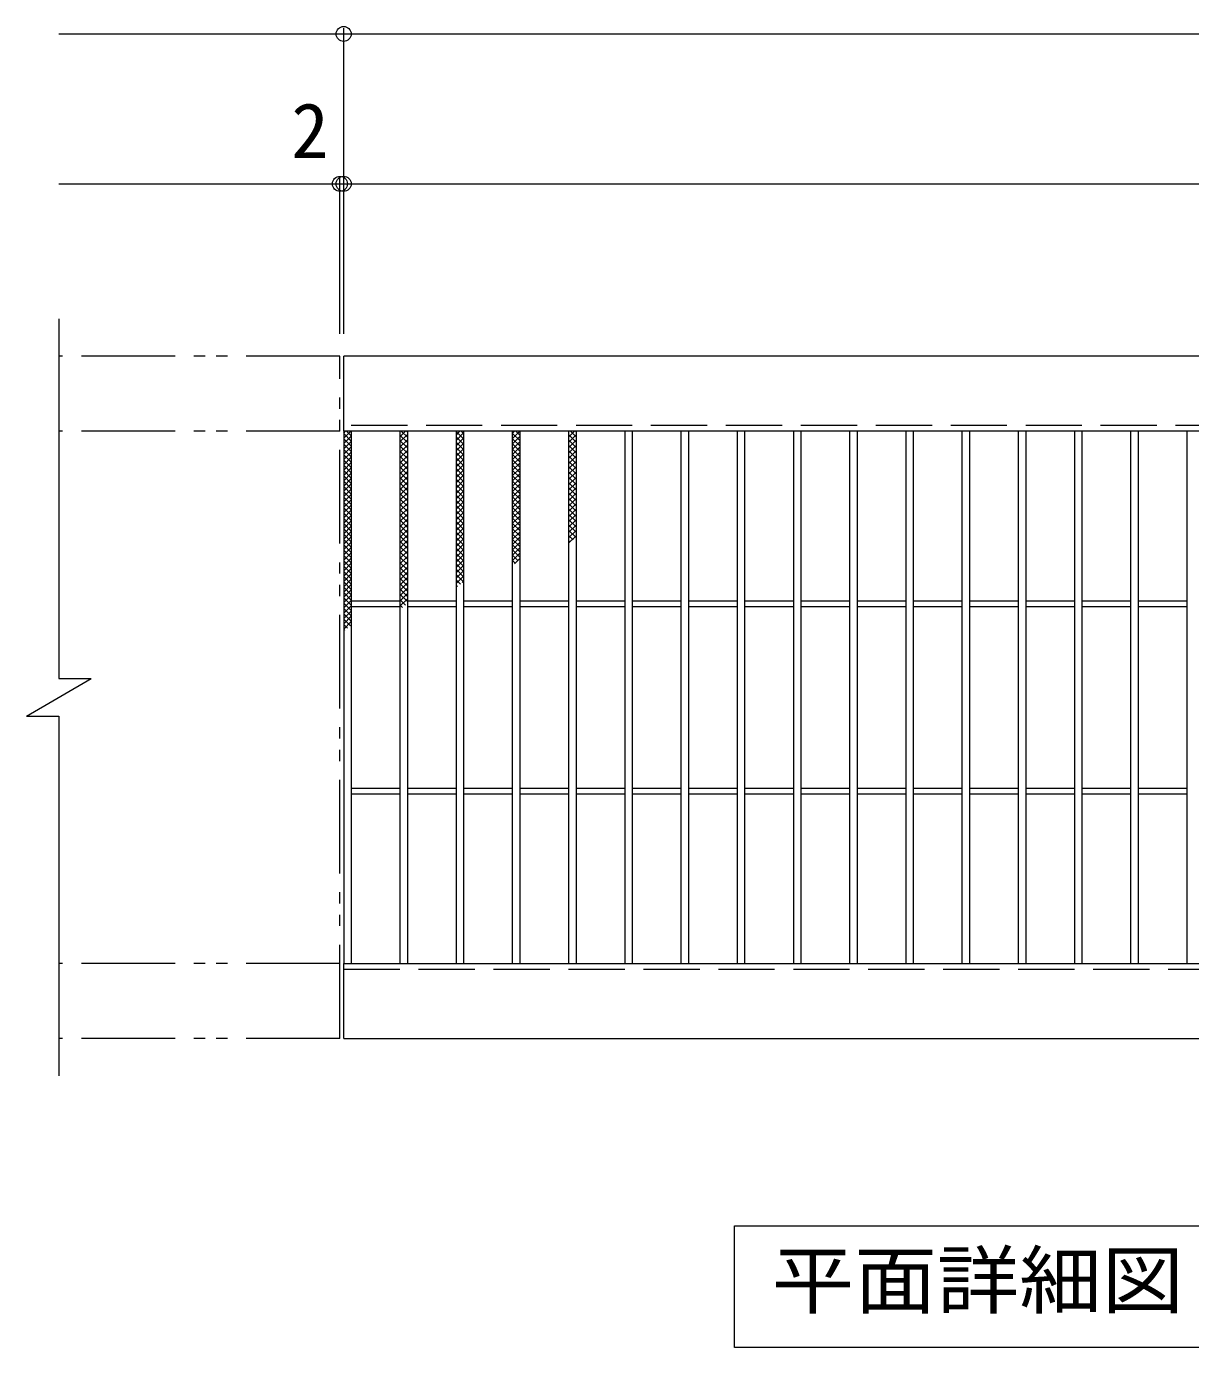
# Model space of a CAD drawing. Units: millimetres, scale not verified. Extents: x -1783 to 1804, y -1355 to 1170.
# Drawn here: x -1736 to -1114, y 434 to 1139 of the extents above; entities that cross this region are included whole.
import ezdxf
from ezdxf.enums import TextEntityAlignment as Align

# ---------------------------------------------------------------- set-up
doc = ezdxf.new("R2010")
doc.units = ezdxf.units.MM
doc.header["$LTSCALE"] = 10
doc.header["$PDMODE"] = 32
doc.header["$PDSIZE"] = 8
doc.linetypes.add('DASHED3', pattern=[4, 3, -1])
doc.linetypes.add('DOUBLE_CHAIN1', pattern=[8.8, 5, -1, 0.6, -0.6, 0.6, -1])
for name, color, linetype, lineweight in [('C-1', 2, 'Continuous', 9), ('C-2', 3, 'Continuous', 9), ('C-4', 7, 'Continuous', 9), ('C-5', 7, 'Continuous', 9), ('C-9', 6, 'Continuous', 5)]:
    doc.layers.add(name, color=color, linetype=linetype, lineweight=lineweight)
doc.styles.add('ＭＳ ゴシック', font='')
doc.styles.get('ＭＳ ゴシック').set_extended_font_data('MS Gothic')

msp = doc.modelspace()

# ---------------------------------------------------------------- linework, layer by layer
at = {"layer": 'C-1', "linetype": 'DOUBLE_CHAIN1'}
for p, q in [((-1568.26, 963.29), (-1718.26, 963.29)), ((-1568.26, 599.29), (-1568.26, 963.29)), ((-1568.26, 923.29), (-1718.26, 923.29)), ((-1568.26, 639.29), (-1718.26, 639.29)), ((-1568.26, 599.29), (-1718.26, 599.29))]:
    msp.add_line(p, q, dxfattribs=at)
at = {"layer": 'C-1'}
for p, q in [((-572.26, 963.29), (-1566.26, 963.29)), ((-1566.26, 923.29), (-1566.26, 963.29)), ((-572.26, 923.29), (-1566.26, 923.29)), ((-1735.58, 771.29), (-1700.94, 791.29)), ((-1566.26, 639.29), (-572.26, 639.29)), ((-1566.26, 599.29), (-1566.26, 639.29)), ((-1566.26, 599.29), (-572.26, 599.29))]:
    msp.add_line(p, q, dxfattribs=at)
at = {"layer": 'C-1', "linetype": 'DASHED3'}
for p, q in [((-572.26, 926.29), (-1566.26, 926.29)), ((-1566.26, 636.29), (-572.26, 636.29))]:
    msp.add_line(p, q, dxfattribs=at)
at = {"layer": 'C-1'}
for points in [[(-1718.26, 983.29), (-1718.26, 791.29), (-1700.94, 791.29)], [(-1735.58, 771.29), (-1718.26, 771.29), (-1718.26, 579.29)]]:
    msp.add_lwpolyline(points, dxfattribs=at)
at = {"layer": 'C-2'}
for p, q in [((-1566.26, 923.29), (-1566.26, 639.29)), ((-1562.26, 923.29), (-1562.26, 639.29)), ((-1536.26, 923.29), (-1536.26, 639.29)), ((-1532.26, 923.29), (-1532.26, 639.29)), ((-1506.26, 923.29), (-1506.26, 639.29)), ((-1502.26, 923.29), (-1502.26, 639.29)), ((-1476.26, 923.29), (-1476.26, 639.29)), ((-1472.26, 923.29), (-1472.26, 639.29)), ((-1446.26, 923.29), (-1446.26, 639.29)), ((-1442.26, 923.29), (-1442.26, 639.29)), ((-1416.26, 923.29), (-1416.26, 639.29)), ((-1412.26, 923.29), (-1412.26, 639.29)), ((-1386.26, 923.29), (-1386.26, 639.29)), ((-1382.26, 923.29), (-1382.26, 639.29)), ((-1356.26, 923.29), (-1356.26, 639.29)), ((-1352.26, 923.29), (-1352.26, 639.29)), ((-1326.26, 923.29), (-1326.26, 639.29)), ((-1322.26, 923.29), (-1322.26, 639.29)), ((-1296.26, 923.29), (-1296.26, 639.29)), ((-1292.26, 923.29), (-1292.26, 639.29)), ((-1266.26, 923.29), (-1266.26, 639.29)), ((-1262.26, 923.29), (-1262.26, 639.29)), ((-1236.26, 923.29), (-1236.26, 639.29)), ((-1232.26, 923.29), (-1232.26, 639.29)), ((-1206.26, 923.29), (-1206.26, 639.29)), ((-1202.26, 923.29), (-1202.26, 639.29)), ((-1176.26, 923.29), (-1176.26, 639.29)), ((-1172.26, 923.29), (-1172.26, 639.29)), ((-1146.26, 923.29), (-1146.26, 639.29)), ((-1142.26, 923.29), (-1142.26, 639.29)), ((-1116.26, 923.29), (-1116.26, 639.29)), ((-1562.26, 832.79), (-1536.26, 832.79)), ((-1532.26, 832.79), (-1506.26, 832.79)), ((-1502.26, 832.79), (-1476.26, 832.79)), ((-1472.26, 832.79), (-1446.26, 832.79)), ((-1442.26, 832.79), (-1416.26, 832.79)), ((-1412.26, 832.79), (-1386.26, 832.79)), ((-1382.26, 832.79), (-1356.26, 832.79)), ((-1352.26, 832.79), (-1326.26, 832.79)), ((-1322.26, 832.79), (-1296.26, 832.79)), ((-1292.26, 832.79), (-1266.26, 832.79)), ((-1262.26, 832.79), (-1236.26, 832.79)), ((-1232.26, 832.79), (-1206.26, 832.79)), ((-1202.26, 832.79), (-1176.26, 832.79)), ((-1172.26, 832.79), (-1146.26, 832.79)), ((-1142.26, 832.79), (-1116.26, 832.79)), ((-1562.26, 829.79), (-1536.26, 829.79)), ((-1532.26, 829.79), (-1506.26, 829.79)), ((-1502.26, 829.79), (-1476.26, 829.79)), ((-1472.26, 829.79), (-1446.26, 829.79)), ((-1442.26, 829.79), (-1416.26, 829.79)), ((-1412.26, 829.79), (-1386.26, 829.79)), ((-1382.26, 829.79), (-1356.26, 829.79)), ((-1352.26, 829.79), (-1326.26, 829.79)), ((-1322.26, 829.79), (-1296.26, 829.79)), ((-1292.26, 829.79), (-1266.26, 829.79)), ((-1262.26, 829.79), (-1236.26, 829.79)), ((-1232.26, 829.79), (-1206.26, 829.79)), ((-1202.26, 829.79), (-1176.26, 829.79)), ((-1172.26, 829.79), (-1146.26, 829.79)), ((-1142.26, 829.79), (-1116.26, 829.79)), ((-1562.26, 732.79), (-1536.26, 732.79)), ((-1562.26, 729.79), (-1536.26, 729.79)), ((-1532.26, 732.79), (-1506.26, 732.79)), ((-1532.26, 729.79), (-1506.26, 729.79)), ((-1502.26, 732.79), (-1476.26, 732.79)), ((-1502.26, 729.79), (-1476.26, 729.79)), ((-1472.26, 732.79), (-1446.26, 732.79)), ((-1472.26, 729.79), (-1446.26, 729.79)), ((-1442.26, 732.79), (-1416.26, 732.79)), ((-1442.26, 729.79), (-1416.26, 729.79)), ((-1412.26, 732.79), (-1386.26, 732.79)), ((-1412.26, 729.79), (-1386.26, 729.79)), ((-1382.26, 732.79), (-1356.26, 732.79)), ((-1382.26, 729.79), (-1356.26, 729.79)), ((-1352.26, 732.79), (-1326.26, 732.79)), ((-1352.26, 729.79), (-1326.26, 729.79)), ((-1322.26, 732.79), (-1296.26, 732.79)), ((-1322.26, 729.79), (-1296.26, 729.79)), ((-1292.26, 732.79), (-1266.26, 732.79)), ((-1292.26, 729.79), (-1266.26, 729.79)), ((-1262.26, 732.79), (-1236.26, 732.79)), ((-1262.26, 729.79), (-1236.26, 729.79)), ((-1232.26, 732.79), (-1206.26, 732.79)), ((-1232.26, 729.79), (-1206.26, 729.79)), ((-1202.26, 732.79), (-1176.26, 732.79)), ((-1202.26, 729.79), (-1176.26, 729.79)), ((-1172.26, 732.79), (-1146.26, 732.79)), ((-1172.26, 729.79), (-1146.26, 729.79)), ((-1142.26, 732.79), (-1116.26, 732.79)), ((-1142.26, 729.79), (-1116.26, 729.79))]:
    msp.add_line(p, q, dxfattribs=at)
at = {"layer": 'C-4'}
for p, q in [((-1718.26, 1135.29), (-420.26, 1135.29)), ((-1566.26, 975.29), (-1566.26, 1138.29)), ((-1568.26, 975.29), (-1568.26, 1058.29)), ((-1718.26, 1055.29), (-420.26, 1055.29))]:
    msp.add_line(p, q, dxfattribs=at)
for p in [(-1566.26, 1135.29), (-1568.26, 1055.29), (-1566.26, 1055.29)]:
    msp.add_point(p, dxfattribs=at)
at = {"layer": 'C-5'}
msp.add_lwpolyline([(-1357.76, 434.29), (-1357.76, 499.29), (-782.76, 499.29), (-782.76, 434.29)], close=True, dxfattribs=at)
at = {"layer": 'C-9'}
for p, q in [((-1566.26, 919.5), (-1562.47, 923.29)), ((-1566.26, 922.32), (-1565.3, 923.29)), ((-1566.26, 922.05), (-1562.26, 918.05)), ((-1566.26, 916.67), (-1562.26, 920.67)), ((-1566.26, 919.22), (-1562.26, 915.22)), ((-1566.26, 913.84), (-1562.26, 917.84)), ((-1564.67, 923.29), (-1562.26, 920.88)), ((-1536.26, 920.35), (-1533.33, 923.29)), ((-1536.26, 923.18), (-1536.16, 923.29)), ((-1536.26, 917.53), (-1532.26, 921.53)), ((-1536.26, 921.19), (-1532.26, 917.19)), ((-1536.26, 914.7), (-1532.26, 918.7)), ((-1536.26, 918.36), (-1532.26, 914.36)), ((-1535.53, 923.29), (-1532.26, 920.02)), ((-1532.7, 923.29), (-1532.26, 922.85)), ((-1506.26, 921.21), (-1504.19, 923.29)), ((-1506.26, 923.16), (-1502.26, 919.16)), ((-1506.26, 918.38), (-1502.26, 922.38)), ((-1506.26, 920.33), (-1502.26, 916.33)), ((-1506.26, 915.56), (-1502.26, 919.56)), ((-1506.26, 917.5), (-1502.26, 913.5)), ((-1506.26, 912.73), (-1502.26, 916.73)), ((-1503.56, 923.29), (-1502.26, 921.99)), ((-1476.26, 922.07), (-1475.04, 923.29)), ((-1476.26, 919.24), (-1472.26, 923.24)), ((-1476.26, 922.3), (-1472.26, 918.3)), ((-1476.26, 916.41), (-1472.26, 920.41)), ((-1476.26, 919.47), (-1472.26, 915.47)), ((-1476.26, 913.58), (-1472.26, 917.59)), ((-1476.26, 916.65), (-1472.26, 912.65)), ((-1474.42, 923.29), (-1472.26, 921.13)), ((-1446.26, 920.1), (-1443.07, 923.29)), ((-1446.26, 922.93), (-1445.9, 923.29)), ((-1446.26, 921.45), (-1442.26, 917.45)), ((-1446.26, 917.27), (-1442.26, 921.27)), ((-1446.26, 918.62), (-1442.26, 914.62)), ((-1446.26, 914.44), (-1442.26, 918.44)), ((-1445.27, 923.29), (-1442.26, 920.27)), ((-1442.45, 923.29), (-1442.26, 923.1)), ((-1566.26, 916.39), (-1562.26, 912.39)), ((-1566.26, 911.01), (-1562.26, 915.01)), ((-1566.26, 913.56), (-1562.26, 909.56)), ((-1566.26, 908.18), (-1562.26, 912.18)), ((-1566.26, 910.73), (-1562.26, 906.73)), ((-1536.26, 911.87), (-1532.26, 915.87)), ((-1536.26, 915.53), (-1532.26, 911.53)), ((-1536.26, 909.04), (-1532.26, 913.04)), ((-1536.26, 912.7), (-1532.26, 908.7)), ((-1536.26, 906.21), (-1532.26, 910.21)), ((-1536.26, 909.88), (-1532.26, 905.88)), ((-1506.26, 914.68), (-1502.26, 910.68)), ((-1506.26, 909.9), (-1502.26, 913.9)), ((-1506.26, 911.85), (-1502.26, 907.85)), ((-1506.26, 907.07), (-1502.26, 911.07)), ((-1476.26, 910.76), (-1472.26, 914.76)), ((-1476.26, 913.82), (-1472.26, 909.82)), ((-1476.26, 907.93), (-1472.26, 911.93)), ((-1476.26, 910.99), (-1472.26, 906.99)), ((-1446.26, 915.79), (-1442.26, 911.79)), ((-1446.26, 911.61), (-1442.26, 915.61)), ((-1446.26, 912.96), (-1442.26, 908.96)), ((-1446.26, 908.79), (-1442.26, 912.79)), ((-1446.26, 910.13), (-1442.26, 906.13)), ((-1446.26, 905.96), (-1442.26, 909.96)), ((-1566.26, 905.35), (-1562.26, 909.35)), ((-1566.26, 907.91), (-1562.26, 903.91)), ((-1566.26, 902.53), (-1562.26, 906.53)), ((-1566.26, 905.08), (-1562.26, 901.08)), ((-1566.26, 899.7), (-1562.26, 903.7)), ((-1536.26, 903.38), (-1532.26, 907.38)), ((-1536.26, 907.05), (-1532.26, 903.05)), ((-1536.26, 900.56), (-1532.26, 904.56)), ((-1536.26, 904.22), (-1532.26, 900.22)), ((-1506.26, 909.02), (-1502.26, 905.02)), ((-1506.26, 904.24), (-1502.26, 908.24)), ((-1506.26, 906.19), (-1502.26, 902.19)), ((-1506.26, 901.41), (-1502.26, 905.41)), ((-1506.26, 903.36), (-1502.26, 899.36)), ((-1506.26, 898.59), (-1502.26, 902.58)), ((-1476.26, 905.1), (-1472.26, 909.1)), ((-1476.26, 908.16), (-1472.26, 904.16)), ((-1476.26, 902.27), (-1472.26, 906.27)), ((-1476.26, 905.33), (-1472.26, 901.33)), ((-1476.26, 899.44), (-1472.26, 903.44)), ((-1476.26, 902.5), (-1472.26, 898.5)), ((-1446.26, 907.3), (-1442.26, 903.3)), ((-1446.26, 903.13), (-1442.26, 907.13)), ((-1446.26, 904.47), (-1442.26, 900.47)), ((-1446.26, 900.3), (-1442.26, 904.3)), ((-1566.26, 902.25), (-1562.26, 898.25)), ((-1566.26, 896.87), (-1562.26, 900.87)), ((-1566.26, 899.42), (-1562.26, 895.42)), ((-1566.26, 894.04), (-1562.26, 898.04)), ((-1566.26, 896.59), (-1562.26, 892.59)), ((-1536.26, 897.73), (-1532.26, 901.73)), ((-1536.26, 901.39), (-1532.26, 897.39)), ((-1536.26, 894.9), (-1532.26, 898.9)), ((-1536.26, 898.56), (-1532.26, 894.56)), ((-1536.26, 892.07), (-1532.26, 896.07)), ((-1536.26, 895.73), (-1532.26, 891.73)), ((-1506.26, 900.53), (-1502.26, 896.53)), ((-1506.26, 895.76), (-1502.26, 899.76)), ((-1506.26, 897.71), (-1502.26, 893.71)), ((-1506.26, 892.93), (-1502.26, 896.93)), ((-1476.26, 896.61), (-1472.26, 900.61)), ((-1476.26, 899.68), (-1472.26, 895.68)), ((-1476.26, 893.79), (-1472.26, 897.79)), ((-1476.26, 896.85), (-1472.26, 892.85)), ((-1446.26, 901.65), (-1442.26, 897.65)), ((-1446.26, 897.47), (-1442.26, 901.47)), ((-1446.26, 898.82), (-1442.26, 894.82)), ((-1446.26, 894.64), (-1442.26, 898.64)), ((-1446.26, 895.99), (-1442.26, 891.99)), ((-1446.26, 891.82), (-1442.26, 895.82)), ((-1566.26, 891.21), (-1562.26, 895.21)), ((-1566.26, 893.76), (-1562.26, 889.76)), ((-1566.26, 888.38), (-1562.26, 892.38)), ((-1566.26, 890.94), (-1562.26, 886.94)), ((-1566.26, 885.56), (-1562.26, 889.56)), ((-1536.26, 889.24), (-1532.26, 893.24)), ((-1536.26, 892.91), (-1532.26, 888.91)), ((-1536.26, 886.41), (-1532.26, 890.41)), ((-1536.26, 890.08), (-1532.26, 886.08)), ((-1506.26, 894.88), (-1502.26, 890.88)), ((-1506.26, 890.1), (-1502.26, 894.1)), ((-1506.26, 892.05), (-1502.26, 888.05)), ((-1506.26, 887.27), (-1502.26, 891.27)), ((-1506.26, 889.22), (-1502.26, 885.22)), ((-1506.26, 884.44), (-1502.26, 888.44)), ((-1476.26, 890.96), (-1472.26, 894.96)), ((-1476.26, 894.02), (-1472.26, 890.02)), ((-1476.26, 888.13), (-1472.26, 892.13)), ((-1476.26, 891.19), (-1472.26, 887.19)), ((-1476.26, 885.3), (-1472.26, 889.3)), ((-1476.26, 888.36), (-1472.26, 884.36)), ((-1446.26, 893.16), (-1442.26, 889.16)), ((-1446.26, 888.99), (-1442.26, 892.99)), ((-1446.26, 890.33), (-1442.26, 886.33)), ((-1446.26, 886.16), (-1442.26, 890.16)), ((-1566.26, 888.11), (-1562.26, 884.11)), ((-1566.26, 882.73), (-1562.26, 886.73)), ((-1566.26, 885.28), (-1562.26, 881.28)), ((-1566.26, 879.9), (-1562.26, 883.9)), ((-1566.26, 882.45), (-1562.26, 878.45)), ((-1536.26, 883.59), (-1532.26, 887.59)), ((-1536.26, 887.25), (-1532.26, 883.25)), ((-1536.26, 880.76), (-1532.26, 884.76)), ((-1536.26, 884.42), (-1532.26, 880.42)), ((-1536.26, 877.93), (-1532.26, 881.93)), ((-1536.26, 881.59), (-1532.26, 877.59)), ((-1506.26, 886.39), (-1502.26, 882.39)), ((-1506.26, 881.61), (-1502.26, 885.61)), ((-1506.26, 883.56), (-1502.26, 879.56)), ((-1506.26, 878.79), (-1502.26, 882.79)), ((-1476.26, 882.47), (-1472.26, 886.47)), ((-1476.26, 885.53), (-1472.26, 881.53)), ((-1476.26, 879.64), (-1472.26, 883.64)), ((-1476.26, 882.71), (-1472.26, 878.71)), ((-1446.26, 887.5), (-1442.26, 883.5)), ((-1446.26, 883.33), (-1442.26, 887.33)), ((-1446.26, 884.68), (-1442.26, 880.68)), ((-1446.26, 880.5), (-1442.26, 884.5)), ((-1446.26, 881.85), (-1442.26, 877.85)), ((-1446.26, 877.67), (-1442.26, 881.67)), ((-1566.26, 877.07), (-1562.26, 881.07)), ((-1566.26, 879.62), (-1562.26, 875.62)), ((-1566.26, 874.24), (-1562.26, 878.24)), ((-1566.26, 876.79), (-1562.26, 872.79)), ((-1566.26, 871.41), (-1562.26, 875.41)), ((-1536.26, 875.1), (-1532.26, 879.1)), ((-1536.26, 878.76), (-1532.26, 874.76)), ((-1536.26, 872.27), (-1532.26, 876.27)), ((-1536.26, 875.94), (-1532.26, 871.94)), ((-1506.26, 880.73), (-1502.26, 876.73)), ((-1506.26, 875.96), (-1502.26, 879.96)), ((-1506.26, 877.91), (-1502.26, 873.91)), ((-1506.26, 873.13), (-1502.26, 877.13)), ((-1506.26, 875.08), (-1502.26, 871.08)), ((-1506.26, 870.3), (-1502.26, 874.3)), ((-1476.26, 876.82), (-1472.26, 880.82)), ((-1476.26, 879.88), (-1472.26, 875.88)), ((-1476.26, 873.99), (-1472.26, 877.99)), ((-1476.26, 877.05), (-1472.26, 873.05)), ((-1476.26, 871.16), (-1472.26, 875.16)), ((-1476.26, 874.22), (-1472.26, 870.22)), ((-1446.26, 879.02), (-1442.26, 875.02)), ((-1446.26, 874.85), (-1442.26, 878.85)), ((-1446.26, 876.19), (-1442.26, 872.19)), ((-1446.26, 872.02), (-1442.26, 876.02)), ((-1566.26, 873.97), (-1562.26, 869.96)), ((-1566.26, 868.58), (-1562.26, 872.59)), ((-1566.26, 871.14), (-1562.26, 867.14)), ((-1566.26, 865.76), (-1562.26, 869.76)), ((-1566.26, 868.31), (-1562.26, 864.31)), ((-1536.26, 869.44), (-1532.26, 873.44)), ((-1536.26, 873.11), (-1532.26, 869.11)), ((-1536.26, 866.61), (-1532.26, 870.61)), ((-1536.26, 870.28), (-1532.26, 866.28)), ((-1536.26, 863.79), (-1532.26, 867.79)), ((-1536.26, 867.45), (-1532.26, 863.45)), ((-1506.26, 872.25), (-1502.26, 868.25)), ((-1506.26, 867.47), (-1502.26, 871.47)), ((-1506.26, 869.42), (-1502.26, 865.42)), ((-1506.26, 864.64), (-1502.26, 868.64)), ((-1476.26, 868.33), (-1472.26, 872.33)), ((-1476.26, 871.39), (-1472.26, 867.39)), ((-1476.26, 865.5), (-1472.26, 869.5)), ((-1476.26, 868.56), (-1472.26, 864.56)), ((-1446.26, 873.36), (-1442.26, 869.36)), ((-1446.26, 869.19), (-1442.26, 873.19)), ((-1446.26, 870.53), (-1442.26, 866.53)), ((-1446.26, 866.36), (-1442.26, 870.36)), ((-1446.26, 867.71), (-1443.8, 865.25)), ((-1446.26, 863.53), (-1442.26, 867.53)), ((-1566.26, 862.93), (-1562.26, 866.93)), ((-1566.26, 865.48), (-1562.26, 861.48)), ((-1566.26, 860.1), (-1562.26, 864.1)), ((-1566.26, 862.65), (-1562.26, 858.65)), ((-1566.26, 857.27), (-1562.26, 861.27)), ((-1536.26, 860.96), (-1532.26, 864.96)), ((-1536.26, 864.62), (-1532.26, 860.62)), ((-1536.26, 858.13), (-1532.26, 862.13)), ((-1536.26, 861.79), (-1532.26, 857.79)), ((-1506.26, 866.59), (-1502.26, 862.59)), ((-1506.26, 861.82), (-1502.26, 865.82)), ((-1506.26, 863.76), (-1502.26, 859.76)), ((-1506.26, 858.99), (-1502.26, 862.99)), ((-1506.26, 860.94), (-1502.26, 856.94)), ((-1506.26, 856.16), (-1502.26, 860.16)), ((-1476.26, 862.67), (-1472.26, 866.67)), ((-1476.26, 865.73), (-1472.26, 861.73)), ((-1476.26, 859.85), (-1472.26, 863.85)), ((-1476.26, 862.91), (-1472.26, 858.91)), ((-1476.26, 857.02), (-1472.26, 861.02)), ((-1446.26, 864.88), (-1445.39, 864.01)), ((-1566.26, 859.82), (-1562.26, 855.82)), ((-1566.26, 854.44), (-1562.26, 858.44)), ((-1566.26, 856.99), (-1562.26, 852.99)), ((-1566.26, 851.61), (-1562.26, 855.61)), ((-1566.26, 854.17), (-1562.26, 850.17)), ((-1536.26, 855.3), (-1532.26, 859.3)), ((-1536.26, 858.96), (-1532.26, 854.96)), ((-1536.26, 852.47), (-1532.26, 856.47)), ((-1536.26, 856.14), (-1532.26, 852.14)), ((-1536.26, 849.64), (-1532.26, 853.64)), ((-1536.26, 853.31), (-1532.26, 849.31)), ((-1506.26, 858.11), (-1502.26, 854.11)), ((-1506.26, 853.33), (-1502.26, 857.33)), ((-1506.26, 855.28), (-1502.26, 851.28)), ((-1506.26, 850.5), (-1502.26, 854.5)), ((-1476.26, 860.08), (-1472.26, 856.08)), ((-1476.26, 854.19), (-1472.26, 858.19)), ((-1476.26, 857.25), (-1473.1, 854.09)), ((-1476.26, 854.42), (-1474.69, 852.85)), ((-1475.08, 852.54), (-1472.26, 855.36)), ((-1566.26, 848.79), (-1562.26, 852.79)), ((-1566.26, 851.34), (-1562.26, 847.34)), ((-1566.26, 845.96), (-1562.26, 849.96)), ((-1566.26, 848.51), (-1562.26, 844.51)), ((-1566.26, 843.13), (-1562.26, 847.13)), ((-1536.26, 846.82), (-1532.26, 850.82)), ((-1536.26, 850.48), (-1532.26, 846.48)), ((-1536.26, 843.99), (-1532.26, 847.99)), ((-1536.26, 847.65), (-1532.26, 843.65)), ((-1506.26, 852.45), (-1502.26, 848.45)), ((-1506.26, 847.67), (-1502.26, 851.67)), ((-1506.26, 849.62), (-1502.26, 845.62)), ((-1506.26, 844.84), (-1502.26, 848.84)), ((-1506.26, 846.79), (-1502.39, 842.93)), ((-1506.26, 842.02), (-1502.26, 846.02)), ((-1566.26, 845.68), (-1562.26, 841.68)), ((-1566.26, 840.3), (-1562.26, 844.3)), ((-1566.26, 842.85), (-1562.26, 838.85)), ((-1566.26, 837.47), (-1562.26, 841.47)), ((-1566.26, 840.02), (-1562.26, 836.02)), ((-1536.26, 841.16), (-1532.26, 845.16)), ((-1536.26, 844.82), (-1532.26, 840.82)), ((-1536.26, 838.33), (-1532.26, 842.33)), ((-1536.26, 841.99), (-1532.26, 837.99)), ((-1536.26, 835.5), (-1532.26, 839.5)), ((-1536.26, 839.17), (-1532.26, 835.17)), ((-1506.26, 843.97), (-1503.98, 841.69)), ((-1506.26, 841.14), (-1505.57, 840.45)), ((-1502.98, 842.47), (-1502.26, 843.19)), ((-1566.26, 834.64), (-1562.26, 838.64)), ((-1566.26, 837.2), (-1562.26, 833.2)), ((-1566.26, 831.82), (-1562.26, 835.82)), ((-1566.26, 834.37), (-1562.26, 830.37)), ((-1566.26, 828.99), (-1562.26, 832.99)), ((-1536.26, 832.67), (-1532.26, 836.67)), ((-1536.26, 836.34), (-1532.26, 832.34)), ((-1536.26, 829.85), (-1532.26, 833.85)), ((-1536.26, 833.51), (-1533.28, 830.52)), ((-1566.26, 831.54), (-1562.26, 827.54)), ((-1566.26, 826.16), (-1562.26, 830.16)), ((-1566.26, 828.71), (-1562.26, 824.71)), ((-1566.26, 823.33), (-1562.26, 827.33)), ((-1566.26, 825.88), (-1562.26, 821.88)), ((-1536.26, 830.68), (-1534.86, 829.28)), ((-1566.26, 820.5), (-1562.26, 824.5)), ((-1566.26, 823.05), (-1562.57, 819.36)), ((-1566.26, 817.67), (-1562.26, 821.67)), ((-1566.26, 820.23), (-1564.16, 818.12)), ((-1566.26, 817.4), (-1565.75, 816.88))]:
    msp.add_line(p, q, dxfattribs=at)

# ---------------------------------------------------------------- texts
at = {"layer": 'C-4', "color": 2, "style": 'ＭＳ ゴシック'}
msp.add_text('2', height=29.33, dxfattribs=at).set_placement((-1594.22, 1060.29), align=Align.BOTTOM_LEFT)
at = {"layer": 'C-5', "color": 2, "style": 'ＭＳ ゴシック', "width": 1.1}
msp.add_text('平面詳細図\u3000Ｓ＝１：１０', height=29.33, dxfattribs=at).set_placement((-1337.76, 446.79), align=Align.BOTTOM_LEFT)

doc.saveas('drawing.dxf')
